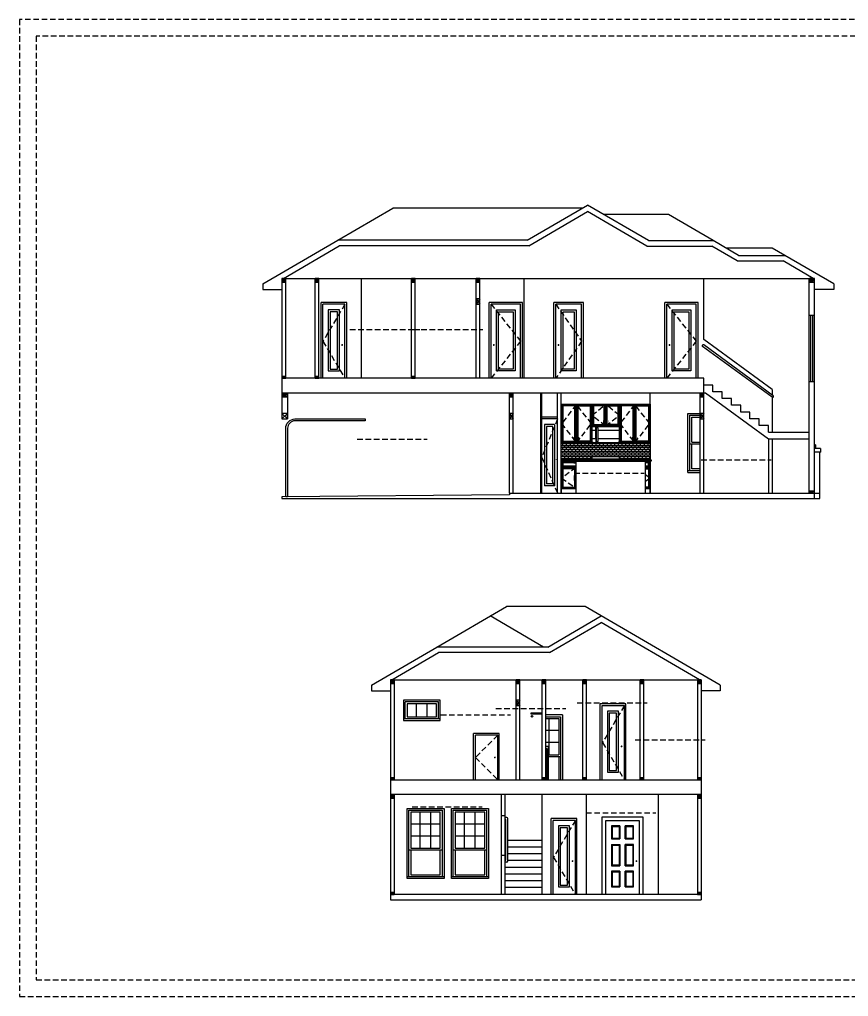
# Model space of a CAD drawing. Header units: inches. Extents: x 1062 to 6528, y -11616 to 5280.
# Drawn here: x 1632 to 2528, y -3168 to -2112 of the extents above; entities that cross this region are included whole.
import ezdxf
from ezdxf.enums import TextEntityAlignment as Align

# ---------------------------------------------------------------- set-up
doc = ezdxf.new("R2010")
doc.units = ezdxf.units.IN
doc.header["$LTSCALE"] = 24
doc.header["$MEASUREMENT"] = 0
doc.header["$PDMODE"] = 35
doc.header["$PDSIZE"] = 5
doc.linetypes.add('HIDDEN', pattern=[0.375, 0.25, -0.125])
doc.linetypes.add('HIDDEN2', pattern=[0.1875, 0.125, -0.0625])
doc.layers.get('Defpoints').update_dxf_attribs({"color": 3, "linetype": 'HIDDEN'})
for name, color, linetype in [('AN', 6, 'CONTINUOUS'), ('ELEV', 2, 'CONTINUOUS'), ('TB', 5, 'CONTINUOUS')]:
    doc.layers.add(name, color=color, linetype=linetype)
doc.layers.get('AN').off()
doc.styles.add('ROMANT', font='times.ttf')

# ---------------------------------------------------------------- blocks, each defined once
blk = doc.blocks.new('TB CAMDEN 11X17')
at = {"layer": 'Defpoints', "color": 5}
blk.add_lwpolyline([(-1632, 0), (0, 0), (0, 1056), (-1632, 1056)], close=True, dxfattribs=at)
at = {"layer": 'Defpoints', "color": 7, "linetype": 'HIDDEN'}
blk.add_lwpolyline([(-1614, 18), (-512, 18), (-512, 1038), (-1614, 1038)], close=True, dxfattribs=at)
at = {"layer": 'TB', "color": 6, "style": 'ROMANT'}
for tag, p in [('S.NAME.1', (-87, 440.4)), ('S.NAME.2', (-69, 440.4)), ('S.NAME.3', (-51, 440.4))]:
    blk.add_attdef(tag, text='', height=12, rotation=90, dxfattribs=at).set_placement(p, align=Align.MIDDLE_CENTER)
for tag, p in [('SCALE', (-72, 113.5)), ('S.NUMBER', (-72, 37.5))]:
    blk.add_attdef(tag, text='', height=8, dxfattribs=at).set_placement(p, align=Align.MIDDLE_CENTER)
blk = doc.blocks.new('*U590')
at = {"layer": 'Defpoints', "color": 7}
blk.add_line((-37.4, 0), (38.1, 0), dxfattribs=at)
blk = doc.blocks.new('SECTION 2')
at = {"layer": 'Defpoints', "color": 9, "linetype": 'HIDDEN2'}
blk.add_point((168, 0), dxfattribs=at)
at = {"layer": 'ELEV'}
for p, q in [((-168, 238), (-168, 6)), ((-168, 238), (168, 238)), ((-164, 238), (-164, 130)), ((-32, 210), (-32, 238)), ((-28, 210), (-28, 238)), ((-4, 130), (-4, 238)), ((0, 130), (0, 238)), ((40, 130), (40, 238)), ((44, 130), (44, 238)), ((102, 130), (102, 238)), ((106, 130), (106, 238)), ((164, 238), (164, 130)), ((168, 238), (168, 6)), ((-28, 210), (-32, 210)), ((-168, 130), (168, 130)), ((168, 114), (-168, 114)), ((-164, 114), (-164, 6)), ((164, 114), (164, 6)), ((168, 6), (-168, 6))]:
    blk.add_line(p, q, dxfattribs=at)
at = {"layer": 'ELEV', "color": 1}
for p, q in [((-168, 238), (-164, 236)), ((-164, 238), (-168, 236)), ((-168, 236), (-164, 234)), ((-164, 236), (-168, 234)), ((-32, 238), (-28, 236)), ((-28, 238), (-32, 236)), ((-32, 236), (-28, 234)), ((-28, 236), (-32, 234)), ((-4, 238), (0, 236)), ((0, 238), (-4, 236)), ((-4, 236), (0, 234)), ((0, 236), (-4, 234)), ((40, 238), (44, 236)), ((44, 238), (40, 236)), ((40, 236), (44, 234)), ((44, 236), (40, 234)), ((102, 238), (106, 236)), ((106, 238), (102, 236)), ((102, 236), (106, 234)), ((106, 236), (102, 234)), ((164, 238), (168, 236)), ((168, 238), (164, 236)), ((164, 236), (168, 234)), ((168, 236), (164, 234)), ((-32, 216), (-28, 210)), ((-28, 216), (-32, 210)), ((-32, 130), (-32, 210)), ((-28, 130), (-28, 210)), ((-168, 132), (-164, 130)), ((-164, 132), (-168, 130)), ((-4, 132), (0, 130)), ((0, 132), (-4, 130)), ((40, 132), (44, 130)), ((44, 132), (40, 130)), ((102, 132), (106, 130)), ((106, 132), (102, 130)), ((164, 132), (168, 130)), ((168, 132), (164, 130)), ((-168, 114), (-164, 112)), ((-164, 114), (-168, 112)), ((-168, 112), (-164, 110)), ((-164, 112), (-168, 110)), ((-48, 90.8), (-48, 114)), ((-44, 90.8), (-44, 114)), ((-4, 6), (-4, 114)), ((44, 6), (44, 114)), ((122, 6), (122, 114)), ((164, 114), (168, 112)), ((168, 114), (164, 112)), ((164, 112), (168, 110)), ((168, 112), (164, 110)), ((-44, 90.8), (-48, 90.8)), ((-44, 48), (-48, 48)), ((-48, 6), (-48, 48)), ((-44, 6), (-44, 48)), ((-168, 8), (-164, 6)), ((-164, 8), (-168, 6)), ((164, 8), (168, 6)), ((168, 8), (164, 6))]:
    blk.add_line(p, q, dxfattribs=at)
at = {"layer": 'ELEV', "color": 4}
for p, q in [((59, 130), (59, 212)), ((86.6, 212), (59, 212)), ((86.6, 130), (86.6, 212)), ((-78, 130), (-78, 180)), ((-50.4, 180), (-78, 180)), ((-50.4, 130), (-50.4, 180)), ((-150, 99), (-110, 99)), ((-150, 25), (-150, 99)), ((-110, 99), (-110, 25)), ((-102, 99), (-62, 99)), ((-102, 25), (-102, 99)), ((-62, 99), (-62, 25)), ((-146, 95), (-146, 56)), ((-114, 95), (-146, 95)), ((-135.7, 56), (-135.7, 95)), ((-124.3, 56), (-124.3, 95)), ((-114, 56), (-114, 95)), ((-98, 95), (-98, 56)), ((-66, 95), (-98, 95)), ((-87.7, 56), (-87.7, 95)), ((-76.3, 56), (-76.3, 95)), ((-66, 56), (-66, 95)), ((6, 6), (6, 88)), ((33.6, 88), (6, 88)), ((33.6, 6), (33.6, 88)), ((61, 90), (105, 90)), ((61, 6), (61, 90)), ((105, 90), (105, 6)), ((-114, 82), (-146, 82)), ((-66, 82), (-98, 82)), ((-114, 69), (-146, 69)), ((-66, 69), (-98, 69)), ((-148, 54), (-112, 54)), ((-146, 56), (-114, 56)), ((-146, 54), (-146, 27)), ((-114, 27), (-114, 54)), ((-100, 54), (-64, 54)), ((-98, 56), (-66, 56)), ((-98, 54), (-98, 27)), ((-66, 27), (-66, 54)), ((-146, 27), (-114, 27)), ((-98, 27), (-66, 27))]:
    blk.add_line(p, q, dxfattribs=at)
at = {"layer": 'ELEV', "color": 6}
for p, q in [((-4, 202), (-16, 202)), ((-16, 202), (-16, 201)), ((-16, 201), (-4, 201)), ((-43, 64.4), (-44, 64.4)), ((-4, 64.4), (-41, 64.4)), ((-43, 57.1), (-44, 57.1)), ((-4, 57.1), (-41, 57.1)), ((-43, 49.8), (-44, 49.8)), ((-4, 49.8), (-41, 49.8)), ((-4, 42.5), (-41, 42.5)), ((-4, 35.2), (-44, 35.2)), ((-4, 27.9), (-44, 27.9)), ((-4, 20.6), (-44, 20.6)), ((-4, 13.3), (-44, 13.3))]:
    blk.add_line(p, q, dxfattribs=at)
at = {"layer": 'ELEV', "color": 5}
for p, q in [((61, 210), (85, 210)), ((61, 130), (61, 210)), ((78.6, 204), (66.6, 204)), ((66.6, 204), (66.6, 138)), ((68.6, 202), (68.6, 140)), ((76.6, 202), (68.6, 202)), ((76.6, 140), (76.6, 202)), ((78.6, 138), (78.6, 204)), ((85, 130), (85, 210)), ((-76, 130), (-76, 178)), ((-52, 178), (-76, 178)), ((-52, 130), (-52, 178)), ((66.6, 138), (78.6, 138)), ((68.6, 140), (76.6, 140)), ((-148, 97), (-112, 97)), ((-148, 25), (-148, 97)), ((-112, 97), (-112, 25)), ((-100, 97), (-64, 97)), ((-100, 25), (-100, 97)), ((-64, 97), (-64, 25)), ((-48, 48), (-48, 90.8)), ((-44, 48), (-44, 90.8)), ((8, 6), (8, 86)), ((32, 86), (8, 86)), ((32, 6), (32, 86)), ((65, 86), (101, 86)), ((65, 6), (65, 86)), ((101, 86), (101, 6)), ((25.6, 80), (13.6, 80)), ((13.6, 80), (13.6, 14)), ((15.6, 78), (15.6, 16)), ((23.6, 78), (15.6, 78)), ((23.6, 16), (23.6, 78)), ((25.6, 14), (25.6, 80)), ((80.2, 80), (71, 80)), ((71, 80), (71, 66)), ((71.7, 79.3), (79.5, 79.3)), ((71.7, 79.3), (71.7, 66.7)), ((79.5, 79.3), (79.5, 66.7)), ((80.2, 80), (80.2, 66)), ((95, 80), (85.7, 80)), ((85.7, 66), (85.7, 80)), ((86.5, 79.3), (94.2, 79.3)), ((86.5, 79.3), (86.5, 66.7)), ((94.2, 79.3), (94.2, 66.7)), ((95, 66), (95, 80)), ((71, 66), (80.2, 66)), ((71.7, 66.7), (79.5, 66.7)), ((85.7, 66), (95, 66)), ((86.5, 66.7), (94.2, 66.7)), ((71, 60), (80.2, 60)), ((71, 60), (71, 37)), ((71.7, 59.2), (79.5, 59.2)), ((71.7, 59.2), (71.7, 37.8)), ((79.5, 59.2), (79.5, 37.8)), ((80.2, 60), (80.2, 37)), ((95, 60), (85.7, 60)), ((85.7, 37), (85.7, 60)), ((86.5, 59.2), (94.2, 59.2)), ((86.5, 59.2), (86.5, 37.8)), ((94.2, 59.2), (94.2, 37.8)), ((95, 37), (95, 60)), ((71, 37), (80.2, 37)), ((71.7, 37.8), (79.5, 37.8)), ((85.7, 37), (95, 37)), ((86.5, 37.8), (94.2, 37.8)), ((-150, 23), (-150, 25)), ((-110, 25), (-150, 25)), ((-110, 23), (-150, 23)), ((-110, 25), (-110, 23)), ((-102, 23), (-102, 25)), ((-62, 25), (-102, 25)), ((-62, 23), (-102, 23)), ((-62, 25), (-62, 23)), ((71, 31), (71, 14)), ((80.2, 31), (71, 31)), ((71.7, 30.3), (79.5, 30.3)), ((71.7, 30.3), (71.7, 14.7)), ((79.5, 30.3), (79.5, 14.7)), ((80.2, 31), (80.2, 14)), ((85.7, 14), (85.7, 31)), ((95, 31), (85.7, 31)), ((86.5, 30.3), (94.2, 30.3)), ((86.5, 30.3), (86.5, 14.7)), ((94.2, 30.3), (94.2, 14.7)), ((95, 14), (95, 31)), ((13.6, 14), (25.6, 14)), ((15.6, 16), (23.6, 16)), ((71, 14), (80.2, 14)), ((71.7, 14.7), (79.5, 14.7)), ((85.7, 14), (95, 14)), ((86.5, 14.7), (94.2, 14.7))]:
    blk.add_line(p, q, dxfattribs=at)
at = {"layer": 'ELEV', "color": 252}
for p, q in [((-42, 89.1), (-44, 89.1)), ((-43.5, 87.1), (-44, 87.1)), ((-43, 43.5), (-43, 86.6)), ((-41, 42), (-41, 88.1)), ((-43.5, 43), (-44, 43)), ((-42, 41), (-44, 41))]:
    blk.add_line(p, q, dxfattribs=at)
at = {"layer": 'ELEV', "color": 6}
for points in [[(-164, 238), (-168, 238), (-168, 236), (-164, 236)], [(-164, 236), (-168, 236), (-168, 234), (-164, 234)], [(-28, 238), (-32, 238), (-32, 236), (-28, 236)], [(-28, 236), (-32, 236), (-32, 234), (-28, 234)], [(0, 238), (-4, 238), (-4, 236), (0, 236)], [(0, 236), (-4, 236), (-4, 234), (0, 234)], [(44, 238), (40, 238), (40, 236), (44, 236)], [(44, 236), (40, 236), (40, 234), (44, 234)], [(106, 238), (102, 238), (102, 236), (106, 236)], [(106, 236), (102, 236), (102, 234), (106, 234)], [(168, 238), (164, 238), (164, 236), (168, 236)], [(168, 236), (164, 236), (164, 234), (168, 234)], [(-28, 216), (-32, 216), (-32, 210), (-28, 210)], [(-164, 132), (-168, 132), (-168, 130), (-164, 130)], [(0, 132), (-4, 132), (-4, 130), (0, 130)], [(44, 132), (40, 132), (40, 130), (44, 130)], [(106, 132), (102, 132), (102, 130), (106, 130)], [(168, 132), (164, 132), (164, 130), (168, 130)], [(-164, 114), (-168, 114), (-168, 112), (-164, 112)], [(-164, 112), (-168, 112), (-168, 110), (-164, 110)], [(168, 114), (164, 114), (164, 112), (168, 112)], [(168, 112), (164, 112), (164, 110), (168, 110)], [(-164, 8), (-168, 8), (-168, 6), (-164, 6)], [(168, 8), (164, 8), (164, 6), (168, 6)]]:
    blk.add_lwpolyline(points, close=True, dxfattribs=at)
at = {"layer": 'ELEV', "color": 252, "linetype": 'HIDDEN'}
for points in [[(85, 210), (61.4, 170), (85, 130)], [(-52, 178), (-76, 154), (-52, 130)], [(32, 86), (8.4, 46), (32, 6)]]:
    blk.add_lwpolyline(points, dxfattribs=at)
at = {"layer": 'ELEV', "color": 9}
for points in [[(3, 130), (3, 165, 0.414214), (2, 166), (0, 166)], [(0, 164), (0.5, 164, -0.414214), (1, 163.5), (1, 130)]]:
    blk.add_lwpolyline(points, format="xyb", dxfattribs=at)
at = {"layer": 'ELEV', "color": 4, "const_width": 1}
for points in [[(81.5, 166, -1), (82.5, 166, -1)], [(-55.5, 154, -1), (-54.5, 154, -1)], [(28.5, 42, -1), (29.5, 42, -1)], [(98.5, 42, 1), (97.5, 42, 1)]]:
    blk.add_lwpolyline(points, format="xyb", close=True, dxfattribs=at)
at = {"layer": 'ELEV', "color": 4}
blk.add_circle((-14.8, 198.5, -46.4), 0.817, dxfattribs=at)
at = {"layer": 'ELEV', "color": 252}
for centre, radius, start, end in [((-43.5, 86.6), 0.5, 0, 90), ((-42, 88.1), 1, 0, 90), ((-43.5, 43.5), 0.5, 270, 0), ((-42, 42), 1, 270, 0)]:
    blk.add_arc(centre, radius, start, end, dxfattribs=at)
at = {"layer": 'AN'}
for p in [(71.4, 213), (-16.5, 207.1), (-76.1, 200.1), (134.2, 173.1), (-107, 100.5), (81, 94.3)]:
    blk.add_blockref('*U590', p, dxfattribs=at)
blk = doc.blocks.new('SECTION 1')
at = {"layer": 'ELEV'}
h = blk.add_hatch(dxfattribs=at)
h.set_pattern_fill('AR-B816', color=9, scale=0.25)
h.set_pattern_definition([(0, (-63512.3974, -28732.3981), (0, 2), []), (90, (-63512.3974, -28732.3981), (-2, 2), [2, -2])])
h.paths.add_polyline_path([(17, 60), (59, 60), (112.8, 60), (112.8, 42), (79.8, 42), (79.8, 45), (49.8, 45), (49.8, 42), (17, 42)])
for p, q in [((-285.3, 238), (-285.3, 86)), ((-285.3, 238), (290.7, 238)), ((-281.2, 130), (-281.2, 238)), ((-249.2, 130), (-249.2, 238)), ((-245.2, 130), (-245.2, 238)), ((-145.2, 130), (-145.2, 238)), ((-141.2, 130), (-141.2, 238)), ((-75.2, 210), (-75.2, 238)), ((-71.2, 210), (-71.2, 238)), ((284.7, 198), (284.7, 238)), ((290.7, 198), (290.7, 238)), ((170.8, 130), (-285.3, 130)), ((170.8, 122.7), (170.8, 130)), ((170.8, 114), (170.8, 122.7)), ((284.7, 6), (284.7, 126)), ((290.7, 6), (290.7, 126)), ((170.8, 114), (-285.3, 114)), ((-279.2, 114), (-279.2, 86)), ((-39.2, 86), (-39.2, 114)), ((-35.2, 86), (-35.2, 114)), ((166.8, 86), (166.8, 114)), ((170.8, 86), (170.8, 114)), ((-285.3, 86), (-279.2, 86)), ((-39.2, 4), (-285.3, 2)), ((-39.2, 6), (-39.2, 4)), ((-39.2, 6), (290.7, 6))]:
    blk.add_line(p, q, dxfattribs=at)
at = {"layer": 'ELEV', "color": 1}
for p, q in [((-285.3, 238), (-281.2, 236)), ((-281.2, 238), (-285.3, 236)), ((-285.3, 236), (-281.2, 234)), ((-281.2, 236), (-285.3, 234)), ((-249.2, 238), (-245.2, 236)), ((-245.2, 238), (-249.2, 236)), ((-249.2, 236), (-245.2, 234)), ((-245.2, 236), (-249.2, 234)), ((-199.2, 130), (-199.2, 238)), ((-145.2, 238), (-141.2, 236)), ((-141.2, 238), (-145.2, 236)), ((-145.2, 236), (-141.2, 234)), ((-141.2, 236), (-145.2, 234)), ((-75.2, 238), (-71.2, 236)), ((-71.2, 238), (-75.2, 236)), ((-75.2, 236), (-71.2, 234)), ((-71.2, 236), (-75.2, 234)), ((-23.2, 130), (-23.2, 238)), ((170.8, 172), (170.8, 238)), ((284.7, 238), (290.7, 236)), ((290.7, 238), (284.7, 236)), ((284.7, 236), (290.7, 234)), ((290.7, 236), (284.7, 234)), ((-75.2, 216), (-71.2, 210)), ((-71.2, 216), (-75.2, 210)), ((290.7, 198), (284.7, 198)), ((284.7, 126), (284.7, 198)), ((290.7, 126), (290.7, 198)), ((244.8, 118), (170.8, 172)), ((-285.3, 132), (-281.2, 130)), ((-281.2, 132), (-285.3, 130)), ((-249.2, 132), (-245.2, 130)), ((-245.2, 132), (-249.2, 130)), ((-145.2, 132), (-141.2, 130)), ((-141.2, 132), (-145.2, 130)), ((244.8, 118), (244.8, 112)), ((290.7, 126), (284.7, 126)), ((-285.3, 114), (-279.2, 112)), ((-279.2, 114), (-285.3, 112)), ((-285.3, 112), (-279.2, 110)), ((-279.2, 112), (-285.3, 110)), ((-39.2, 114), (-35.2, 112)), ((-35.2, 114), (-39.2, 112)), ((-39.2, 112), (-35.2, 110)), ((-35.2, 112), (-39.2, 110)), ((-5.2, 6), (-5.2, 114)), ((-4.2, 86), (-4.2, 114)), ((12.7, 86), (12.7, 114)), ((16.8, 6), (16.8, 114)), ((166.8, 114), (170.8, 112)), ((170.8, 114), (166.8, 112)), ((166.8, 112), (170.8, 110)), ((170.8, 112), (166.8, 110)), ((244.8, 109.5), (244.8, 71.6)), ((-285.3, 92), (-279.2, 86)), ((-279.2, 92), (-285.3, 86)), ((-39.2, 92), (-35.2, 86)), ((-35.2, 92), (-39.2, 86)), ((166.8, 92), (170.8, 86)), ((170.8, 92), (166.8, 86)), ((240.8, 64.3), (240.8, 6)), ((244.8, 64.3), (244.8, 6)), ((284.7, 8), (290.7, 6)), ((290.7, 8), (284.7, 6))]:
    blk.add_line(p, q, dxfattribs=at)
at = {"layer": 'ELEV', "color": 4}
for p, q in [((-242.9, 130), (-242.9, 212)), ((-215.2, 212), (-242.9, 212)), ((-215.2, 130), (-215.2, 212)), ((-25.2, 212), (-61.2, 212)), ((-61.2, 130), (-61.2, 212)), ((-25.2, 130), (-25.2, 212)), ((8.8, 130), (8.8, 212)), ((40.8, 212), (8.8, 212)), ((40.8, 130), (40.8, 212)), ((164.8, 212), (128.8, 212)), ((128.8, 130), (128.8, 212)), ((164.8, 130), (164.8, 212)), ((-75.2, 210), (-71.2, 210)), ((-75.2, 130), (-75.2, 210)), ((-71.2, 130), (-71.2, 210)), ((286.7, 126), (286.7, 198)), ((288.7, 126), (288.7, 198)), ((244.8, 109.5), (169.6, 164.4)), ((245.9, 111.2), (170.8, 166)), ((16.8, 60), (16.8, 102)), ((16.8, 102), (49.8, 102)), ((33.3, 102), (33.3, 60)), ((49.8, 102), (49.8, 60)), ((64.8, 102), (64.8, 78)), ((79.8, 60), (79.8, 102)), ((79.8, 102), (112.8, 102)), ((96.3, 102), (96.3, 60)), ((112.8, 102), (112.8, 60)), ((-39.2, 86), (-35.2, 86)), ((-39.2, 6), (-39.2, 86)), ((-35.2, 6), (-35.2, 86)), ((12.7, 88), (-4.2, 88)), ((153.8, 92), (166.8, 92)), ((153.8, 30), (153.8, 92)), ((157.8, 61), (157.8, 88)), ((157.8, 88), (166.8, 88)), ((166.8, 86), (170.8, 86)), ((166.8, 6), (166.8, 86)), ((170.8, 6), (170.8, 86)), ((54.3, 77.6), (49.9, 77.6)), ((54.3, 77.6), (54.3, 77.6)), ((79.6, 77.6), (54.3, 77.6)), ((54.3, 73.9), (54.3, 77.5)), ((54.3, 77.5), (54.3, 73.9)), ((54.3, 73.9), (54.3, 64.4)), ((54.3, 64.4), (54.3, 73.9)), ((54.3, 64.4), (54.3, 60.6)), ((16.8, 60), (112.8, 60)), ((49.8, 60), (16.8, 60)), ((49.9, 60.5), (54.3, 60.5)), ((51.1, 60.4), (51.4, 60)), ((51.7, 60), (77.8, 60)), ((54.3, 60.5), (54.3, 60.5)), ((54.3, 60.5), (79.6, 60.5)), ((78.1, 60), (78.4, 60.4)), ((112.8, 60), (79.8, 60)), ((112.8, 60), (112.8, 42)), ((155.8, 59), (166.8, 59)), ((157.8, 61), (166.8, 61)), ((157.8, 32), (157.8, 59)), ((79.8, 45), (49.8, 45)), ((49.8, 45), (49.8, 42)), ((79.8, 42), (79.8, 45)), ((31.8, 42), (16.8, 42)), ((16.8, 10.5), (16.8, 40.5)), ((31.8, 40.5), (16.8, 40.5)), ((112.8, 40.5), (112.8, 10.5)), ((112.8, 6), (112.8, 40)), ((166.8, 32), (157.8, 32)), ((32.8, 10.5), (16.8, 10.5)), ((16.8, 10.5), (16.8, 6)), ((112.8, 10.5), (107.8, 10.5)), ((112.8, 10.5), (112.8, 6))]:
    blk.add_line(p, q, dxfattribs=at)
at = {"layer": 'ELEV', "color": 5}
for p, q in [((-240.9, 130), (-240.9, 210)), ((-217.2, 210), (-240.9, 210)), ((-223.2, 204), (-235.2, 204)), ((-235.2, 204), (-235.2, 138)), ((-233.2, 202), (-233.2, 140)), ((-225.2, 202), (-233.2, 202)), ((-225.2, 140), (-225.2, 202)), ((-223.2, 138), (-223.2, 204)), ((-217.2, 130), (-217.2, 210)), ((-59.2, 130), (-59.2, 210)), ((-27.2, 210), (-59.2, 210)), ((-53.2, 138), (-53.2, 204)), ((-53.2, 204), (-33.2, 204)), ((-51.2, 202), (-35.2, 202)), ((-51.2, 140), (-51.2, 202)), ((-35.2, 202), (-35.2, 140)), ((-33.2, 204), (-33.2, 138)), ((-27.2, 130), (-27.2, 210)), ((10.8, 130), (10.8, 210)), ((38.8, 210), (10.8, 210)), ((16.8, 138), (16.8, 204)), ((16.8, 204), (32.8, 204)), ((18.8, 202), (30.8, 202)), ((18.8, 140), (18.8, 202)), ((30.8, 202), (30.8, 140)), ((32.8, 204), (32.8, 138)), ((38.8, 130), (38.8, 210)), ((162.8, 210), (130.8, 210)), ((130.8, 130), (130.8, 210)), ((136.8, 138), (136.8, 204)), ((136.8, 204), (156.8, 204)), ((138.8, 202), (154.8, 202)), ((138.8, 140), (138.8, 202)), ((154.8, 202), (154.8, 140)), ((156.8, 204), (156.8, 138)), ((162.8, 130), (162.8, 210)), ((-235.2, 138), (-223.2, 138)), ((-233.2, 140), (-225.2, 140)), ((-33.2, 138), (-53.2, 138)), ((-35.2, 140), (-51.2, 140)), ((32.8, 138), (16.8, 138)), ((30.8, 140), (18.8, 140)), ((156.8, 138), (136.8, 138)), ((154.8, 140), (138.8, 140)), ((17, 101.6), (17, 60.4)), ((33.1, 101.6), (17, 101.6)), ((18, 100.6), (18, 61.4)), ((32.1, 100.6), (18, 100.6)), ((18.5, 100.1), (18, 100.6)), ((18.5, 100.1), (18.5, 61.9)), ((31.6, 100.1), (18.5, 100.1)), ((31.6, 100.1), (32.1, 100.6)), ((31.6, 61.9), (31.6, 100.1)), ((32.1, 61.4), (32.1, 100.6)), ((33.1, 60.4), (33.1, 101.6)), ((33.4, 60.4), (33.4, 101.6)), ((33.4, 101.6), (49.5, 101.6)), ((34.4, 61.4), (34.4, 100.6)), ((34.4, 100.6), (48.5, 100.6)), ((34.9, 100.1), (34.4, 100.6)), ((34.9, 61.9), (34.9, 100.1)), ((34.9, 100.1), (48, 100.1)), ((48, 100.1), (48.5, 100.6)), ((48, 100.1), (48, 61.9)), ((48.5, 100.6), (48.5, 61.4)), ((49.5, 101.6), (49.5, 60.4)), ((51.5, 100.1), (51, 100.6)), ((63.1, 100.1), (63.6, 100.6)), ((66.4, 100.1), (65.9, 100.6)), ((78, 100.1), (78.5, 100.6)), ((80, 101.6), (80, 60.4)), ((96.1, 101.6), (80, 101.6)), ((81, 100.6), (81, 61.4)), ((95.1, 100.6), (81, 100.6)), ((81.5, 100.1), (81, 100.6)), ((81.5, 100.1), (81.5, 61.9)), ((94.6, 100.1), (81.5, 100.1)), ((94.6, 100.1), (95.1, 100.6)), ((94.6, 61.9), (94.6, 100.1)), ((95.1, 61.4), (95.1, 100.6)), ((96.1, 60.4), (96.1, 101.6)), ((96.4, 60.4), (96.4, 101.6)), ((96.4, 101.6), (112.5, 101.6)), ((97.4, 61.4), (97.4, 100.6)), ((97.4, 100.6), (111.5, 100.6)), ((97.9, 100.1), (97.4, 100.6)), ((97.9, 61.9), (97.9, 100.1)), ((97.9, 100.1), (111, 100.1)), ((111, 100.1), (111.5, 100.6)), ((111, 100.1), (111, 61.9)), ((111.5, 100.6), (111.5, 61.4)), ((112.5, 101.6), (112.5, 60.4)), ((-4.2, 6), (-4.2, 86)), ((12.7, 86), (-4.2, 86)), ((12.7, 6), (12.7, 86)), ((155.8, 90), (166.8, 90)), ((155.8, 30), (155.8, 90)), ((-1.3, 79.9), (-1.3, 13.9)), ((9.5, 79.9), (-1.3, 79.9)), ((0.7, 78), (0.7, 16)), ((7.7, 78), (0.7, 78)), ((7.7, 16), (7.7, 78)), ((9.7, 13.9), (9.7, 80)), ((49.8, 77.4), (49.8, 73.9)), ((49.8, 73.9), (54.3, 73.9)), ((49.8, 64.4), (49.8, 73.9)), ((51.5, 79.9), (51, 79.4)), ((54.3, 73.9), (54.6, 73.9)), ((56.5, 76.5), (54.6, 76.5)), ((54.6, 76.5), (54.6, 61.8)), ((56.5, 61.8), (56.5, 76.5)), ((56.5, 73.9), (79.8, 73.9)), ((63.1, 79.9), (63.6, 79.4)), ((66.4, 79.9), (65.9, 79.4)), ((78, 79.9), (78.5, 79.4)), ((79.8, 73.9), (79.8, 77.4)), ((79.8, 73.9), (79.8, 64.4)), ((54.3, 64.4), (49.8, 64.4)), ((49.8, 64.4), (49.8, 60.7)), ((54.6, 64.4), (54.3, 64.4)), ((79.8, 64.4), (56.5, 64.4)), ((79.8, 60.7), (79.8, 64.4)), ((17, 60.4), (33.1, 60.4)), ((18.5, 61.9), (18, 61.4)), ((18, 61.4), (32.1, 61.4)), ((18.5, 61.9), (31.6, 61.9)), ((31.6, 61.9), (32.1, 61.4)), ((49.5, 60.4), (33.4, 60.4)), ((34.9, 61.9), (34.4, 61.4)), ((48.5, 61.4), (34.4, 61.4)), ((48, 61.9), (34.9, 61.9)), ((48, 61.9), (48.5, 61.4)), ((54.6, 61.8), (56.5, 61.8)), ((80, 60.4), (96.1, 60.4)), ((81.5, 61.9), (81, 61.4)), ((81, 61.4), (95.1, 61.4)), ((81.5, 61.9), (94.6, 61.9)), ((94.6, 61.9), (95.1, 61.4)), ((112.5, 60.4), (96.4, 60.4)), ((97.9, 61.9), (97.4, 61.4)), ((111.5, 61.4), (97.4, 61.4)), ((111, 61.9), (97.9, 61.9)), ((111, 61.9), (111.5, 61.4)), ((50.7, 42), (50.7, 43.1)), ((50.7, 43.1), (64.7, 43.1)), ((51.2, 42.6), (51.2, 42)), ((64.2, 42.6), (51.2, 42.6)), ((56.2, 42), (56.2, 42.6)), ((59.2, 42.6), (59.2, 42)), ((64.2, 42), (64.2, 42.6)), ((64.7, 43.1), (64.7, 42)), ((64.8, 42), (64.8, 43.1)), ((64.8, 43.1), (78.8, 43.1)), ((65.3, 42.6), (65.3, 42)), ((78.3, 42.6), (65.3, 42.6)), ((70.3, 42.6), (70.3, 42)), ((73.3, 42), (73.3, 42.6)), ((78.3, 42), (78.3, 42.6)), ((78.8, 43.1), (78.8, 42)), ((18.5, 38.6), (18, 39.1)), ((18.5, 35.5), (18, 35)), ((18.5, 32.1), (18, 32.6)), ((31.6, 32.1), (32.1, 32.6)), ((111, 38.6), (111.5, 39.1)), ((111, 35.5), (111.5, 35)), ((111, 32.1), (111.5, 32.6)), ((166.8, 30), (153.8, 30)), ((153.8, 28), (153.8, 30)), ((153.8, 28), (166.8, 28)), ((155.8, 30), (155.8, 30)), ((9.7, 13.9), (-1.3, 13.9)), ((7.7, 16), (0.7, 16)), ((18.5, 12.4), (18, 11.9)), ((31.6, 12.4), (32.1, 11.9)), ((111, 12.4), (111.5, 11.9))]:
    blk.add_line(p, q, dxfattribs=at)
at = {"layer": 'ELEV', "color": 6}
for p, q in [((180.8, 122.7), (170.8, 122.7)), ((180.8, 115.4), (180.8, 122.7)), ((112.8, 60), (112.8, 114)), ((172.6, 114), (170.8, 114)), ((240.8, 64.3), (172.6, 114)), ((190.8, 115.4), (180.8, 115.4)), ((190.8, 108.1), (190.8, 115.4)), ((200.8, 108.1), (190.8, 108.1)), ((200.8, 100.8), (200.8, 108.1)), ((210.8, 100.8), (200.8, 100.8)), ((210.8, 93.5), (210.8, 100.8)), ((220.8, 93.5), (210.8, 93.5)), ((220.8, 86.2), (220.8, 93.5)), ((230.8, 86.2), (220.8, 86.2)), ((230.8, 78.9), (230.8, 86.2)), ((240.8, 78.9), (230.8, 78.9)), ((240.8, 71.6), (240.8, 78.9)), ((240.8, 71.6), (284.7, 71.6)), ((240.8, 64.4), (284.7, 64.4)), ((240.8, 64.3), (240.8, 64.4)), ((31.8, 42), (108.8, 42)), ((31.8, 40.5), (31.8, 42)), ((31.8, 40.5), (108.8, 40.5)), ((32.8, 6), (32.8, 40.5)), ((107.8, 6), (107.8, 40.5)), ((108.8, 40.5), (108.8, 42))]:
    blk.add_line(p, q, dxfattribs=at)
at = {"layer": 'ELEV', "color": 8, "linetype": 'HIDDEN'}
for p, q in [((33.1, 101.6), (17, 81)), ((49.5, 81), (33.4, 101.6)), ((96.1, 101.6), (80, 81)), ((112.5, 81), (96.4, 101.6)), ((17, 81), (33.1, 60.4)), ((33.4, 60.4), (49.5, 81)), ((80, 81), (96.1, 60.4)), ((96.4, 60.4), (112.5, 81))]:
    blk.add_line(p, q, dxfattribs=at)
at = {"layer": 'ELEV', "color": 6}
for points in [[(-281.2, 238), (-285.3, 238), (-285.3, 236), (-281.2, 236)], [(-281.2, 236), (-285.3, 236), (-285.3, 234), (-281.2, 234)], [(-245.2, 238), (-249.2, 238), (-249.2, 236), (-245.2, 236)], [(-245.2, 236), (-249.2, 236), (-249.2, 234), (-245.2, 234)], [(-141.2, 238), (-145.2, 238), (-145.2, 236), (-141.2, 236)], [(-141.2, 236), (-145.2, 236), (-145.2, 234), (-141.2, 234)], [(-71.2, 238), (-75.2, 238), (-75.2, 236), (-71.2, 236)], [(-71.2, 236), (-75.2, 236), (-75.2, 234), (-71.2, 234)], [(290.7, 238), (284.7, 238), (284.7, 236), (290.7, 236)], [(290.7, 236), (284.7, 236), (284.7, 234), (290.7, 234)], [(-71.2, 216), (-75.2, 216), (-75.2, 210), (-71.2, 210)], [(-281.2, 132), (-285.3, 132), (-285.3, 130), (-281.2, 130)], [(-245.2, 132), (-249.2, 132), (-249.2, 130), (-245.2, 130)], [(-141.2, 132), (-145.2, 132), (-145.2, 130), (-141.2, 130)], [(-279.2, 114), (-285.3, 114), (-285.3, 112), (-279.2, 112)], [(-279.2, 112), (-285.3, 112), (-285.3, 110), (-279.2, 110)], [(-35.2, 114), (-39.2, 114), (-39.2, 112), (-35.2, 112)], [(-35.2, 112), (-39.2, 112), (-39.2, 110), (-35.2, 110)], [(170.8, 114), (166.8, 114), (166.8, 112), (170.8, 112)], [(170.8, 112), (166.8, 112), (166.8, 110), (170.8, 110)], [(-279.2, 92), (-285.3, 92), (-285.3, 86), (-279.2, 86)], [(-35.2, 92), (-39.2, 92), (-39.2, 86), (-35.2, 86)], [(170.8, 92), (166.8, 92), (166.8, 86), (170.8, 86)], [(290.7, 8), (284.7, 8), (284.7, 6), (290.7, 6)]]:
    blk.add_lwpolyline(points, close=True, dxfattribs=at)
at = {"layer": 'ELEV', "color": 252, "linetype": 'HIDDEN'}
for points in [[(-217.2, 210), (-240.9, 170), (-217.2, 130)], [(-59.2, 210), (-27.2, 170), (-59.2, 130)], [(10.8, 210), (38.8, 170), (10.8, 130)], [(130.8, 210), (162.8, 170), (130.8, 130)], [(12.7, 86), (-4.2, 44.5), (12.7, 6)]]:
    blk.add_lwpolyline(points, dxfattribs=at)
at = {"layer": 'ELEV', "color": 4}
for points, const_width in [([(-220.7, 166, -1), (-219.7, 166, -1)], 1), ([(-55.7, 166, 1), (-56.7, 166, 1)], 1), ([(14.3, 166, 1), (13.3, 166, 1)], 1), ([(134.3, 166, 1), (133.3, 166, 1)], 1), ([(11, 42, -1), (11.5, 42, -1)], 0.5)]:
    blk.add_lwpolyline(points, format="xyb", close=True, dxfattribs=dict(at, const_width=const_width))
blk.add_lwpolyline([(79.8, 78), (49.8, 78), (49.8, 102), (79.8, 102)], close=True, dxfattribs=at)
at = {"layer": 'ELEV', "color": 5}
for points in [[(50, 101.6), (50, 78.4), (64.6, 78.4), (64.6, 101.6)], [(51, 100.6), (51, 79.4), (63.6, 79.4), (63.6, 100.6)], [(51.5, 100.1), (51.5, 79.9), (63.1, 79.9), (63.1, 100.1)], [(79.5, 101.6), (79.5, 78.4), (64.9, 78.4), (64.9, 101.6)], [(78.5, 100.6), (78.5, 79.4), (65.9, 79.4), (65.9, 100.6)], [(78, 100.1), (78, 79.9), (66.4, 79.9), (66.4, 100.1)], [(18, 32.6), (18, 11.9), (32.1, 11.9), (32.1, 32.6)], [(18.5, 32.1), (18.5, 12.4), (31.6, 12.4), (31.6, 32.1)]]:
    blk.add_lwpolyline(points, close=True, dxfattribs=at)
at = {"layer": 'ELEV', "color": 8, "linetype": 'HIDDEN'}
for points in [[(64.6, 78.4), (50, 90), (64.6, 101.6)], [(64.9, 78.4), (79.5, 90), (64.9, 101.6)], [(32.8, 33.4), (17, 22.2), (32.8, 11.1)], [(107.8, 18.9), (112.5, 22.2), (107.8, 25.6)]]:
    blk.add_lwpolyline(points, dxfattribs=at)
at = {"layer": 'ELEV', "color": 4}
blk.add_lwpolyline([(-281.2, 2), (-281.2, 76, -0.414214), (-271.2, 86), (-195.2, 86), (-195.2, 84), (-271.2, 84, 0.414214), (-279.2, 76), (-279.2, 2)], format="xyb", close=True, dxfattribs=at)
at = {"layer": 'ELEV', "color": 5, "const_width": 0.5}
for points in [[(62.1, 84.4), (62.1, 80.4)], [(67.4, 84.4), (67.4, 80.4)], [(30.6, 66.4), (30.6, 62.4)], [(35.9, 66.4), (35.9, 62.4)], [(93.6, 66.4), (93.6, 62.4)], [(98.9, 66.4), (98.9, 62.4)], [(32.8, 37.6), (30.3, 37.6)], [(30.6, 25.2), (30.6, 19.2)]]:
    blk.add_lwpolyline(points, dxfattribs=at)
at = {"layer": 'ELEV', "color": 4}
for points in [[(51.1, 60.4), (51.1, 60.5), (51.1, 60.5), (51.1, 60.5), (51.1, 60.5), (51.1, 60.5), (51.1, 60.5), (51.1, 60.5), (51.1, 60.5), (51.1, 60.5), (51.1, 60.5), (51.1, 60.5), (51.1, 60.5), (51.1, 60.5), (51.1, 60.5), (51.1, 60.5), (51, 60.5), (51, 60.5), (51, 60.5), (51, 60.5), (51, 60.5), (51, 60.5), (51, 60.5), (51, 60.5), (51, 60.5), (51, 60.5)], [(51.5, 60), (51.5, 60), (51.5, 60), (51.5, 60), (51.5, 60), (51.5, 60), (51.4, 60), (51.4, 60), (51.4, 60), (51.4, 60), (51.4, 60), (51.4, 60)], [(51.7, 60), (51.7, 60), (51.7, 60), (51.7, 60), (51.7, 60), (51.7, 60), (51.7, 60), (51.7, 60), (51.7, 60), (51.7, 60), (51.6, 60), (51.6, 60), (51.6, 60), (51.6, 60), (51.6, 60), (51.6, 60), (51.6, 60), (51.6, 60), (51.6, 60), (51.6, 60), (51.6, 60), (51.6, 60), (51.5, 60), (51.5, 60), (51.5, 60), (51.5, 60), (51.5, 60), (51.5, 60), (51.5, 60), (51.5, 60), (51.5, 60), (51.5, 60), (51.5, 60), (51.5, 60), (51.5, 60), (51.5, 60), (51.5, 60), (51.5, 60), (51.5, 60), (51.5, 60)], [(51.5, 60), (51.5, 60), (51.5, 60), (51.5, 60), (51.5, 60), (51.5, 60), (51.5, 60), (51.5, 60), (51.5, 60), (51.5, 60), (51.5, 60), (51.5, 60), (51.5, 60), (51.5, 60), (51.5, 60), (51.5, 60), (51.5, 60), (51.5, 60), (51.6, 60), (51.6, 60), (51.6, 60), (51.6, 60), (51.6, 60), (51.6, 60), (51.6, 60), (51.6, 60), (51.6, 60), (51.6, 60), (51.6, 60), (51.6, 60), (51.7, 60), (51.7, 60), (51.7, 60), (51.7, 60), (51.7, 60), (51.7, 60), (51.7, 60), (51.7, 60), (51.7, 60), (51.7, 60), (51.7, 60)], [(78, 60), (78, 60), (78, 60), (78, 60), (78, 60), (78, 60), (78, 60), (78, 60), (78, 60), (78, 60), (78, 60), (78, 60), (78, 60), (78, 60), (78, 60), (78, 60), (78, 60), (78, 60), (77.9, 60), (77.9, 60), (77.9, 60), (77.9, 60), (77.9, 60), (77.9, 60), (77.9, 60), (77.9, 60), (77.9, 60), (77.9, 60), (77.9, 60), (77.9, 60), (77.8, 60), (77.8, 60), (77.8, 60), (77.8, 60), (77.8, 60), (77.8, 60), (77.8, 60), (77.8, 60), (77.8, 60), (77.8, 60)], [(77.8, 60), (77.8, 60), (77.8, 60), (77.8, 60), (77.8, 60), (77.8, 60), (77.8, 60), (77.8, 60), (77.8, 60), (77.8, 60), (77.9, 60), (77.9, 60), (77.9, 60), (77.9, 60), (77.9, 60), (77.9, 60), (77.9, 60), (77.9, 60), (77.9, 60), (77.9, 60), (77.9, 60), (77.9, 60), (78, 60), (78, 60), (78, 60), (78, 60), (78, 60), (78, 60), (78, 60), (78, 60), (78, 60), (78, 60), (78, 60), (78, 60), (78, 60), (78, 60), (78, 60), (78, 60), (78, 60), (78, 60)], [(78.1, 60), (78.1, 60), (78.1, 60), (78.1, 60), (78.1, 60), (78.1, 60), (78, 60), (78, 60), (78, 60), (78, 60), (78, 60), (78, 60)], [(78.5, 60.5), (78.5, 60.5), (78.5, 60.5), (78.5, 60.5), (78.5, 60.5), (78.5, 60.5), (78.5, 60.5), (78.5, 60.5), (78.5, 60.5), (78.5, 60.5), (78.5, 60.5), (78.4, 60.5), (78.4, 60.5), (78.4, 60.5), (78.4, 60.5), (78.4, 60.5), (78.4, 60.5), (78.4, 60.5), (78.4, 60.5), (78.4, 60.5), (78.4, 60.5), (78.4, 60.5), (78.4, 60.5), (78.4, 60.5), (78.4, 60.5), (78.4, 60.5), (78.4, 60.4)], [(108.8, 42), (112.8, 42), (113.8, 42), (113.8, 40.5), (112.8, 40.5), (108.8, 40.5)]]:
    blk.add_lwpolyline(points, dxfattribs=at)
at = {"layer": 'ELEV', "color": 5}
for points in [[(32.8, 40.1), (17, 40.1), (17, 34), (32.8, 34)], [(32.8, 33.6), (17, 33.6), (17, 10.9), (32.8, 10.9)], [(32.8, 39.1), (18, 39.1), (18, 35), (32.8, 35)], [(32.8, 38.6), (18.5, 38.6), (18.5, 35.5), (32.8, 35.5)], [(107.8, 34), (112.5, 34), (112.5, 40.1), (107.8, 40.1)], [(107.8, 35), (111.5, 35), (111.5, 39.1), (107.8, 39.1)], [(107.8, 35.5), (111, 35.5), (111, 38.6), (107.8, 38.6)], [(107.8, 33.6), (112.5, 33.6), (112.5, 10.9), (107.8, 10.9)], [(107.8, 32.6), (111.5, 32.6), (111.5, 11.9), (107.8, 11.9)], [(107.8, 32.1), (111, 32.1), (111, 12.4), (107.8, 12.4)]]:
    blk.add_lwpolyline(points, dxfattribs=at)
at = {"layer": 'ELEV', "color": 4}
for centre, radius, start, end in [((170.2, 165.2), 1, 53.8925, 233.8925), ((245.3, 110.4), 1, 233.8925, 53.8925), ((49.9, 77.4), 0.156, 90, 180), ((54.3, 77.5), 0.0312, 0, 90), ((54.3, 77.5), 0.0313, 90, 180), ((79.6, 77.4), 0.156, 0, 90), ((79.6, 77.4), 0.156, 0, 90), ((49.9, 60.7), 0.156, 180, 270), ((49.9, 60.7), 0.156, 180, 270), ((54.3, 60.6), 0.0312, 270, 0), ((54.3, 60.6), 0.0312, 180, 270), ((79.6, 60.7), 0.156, 270, 0), ((79.6, 60.7), 0.156, 270, 0)]:
    blk.add_arc(centre, radius, start, end, dxfattribs=at)
at = {"layer": 'AN'}
for p in [(-174.3, 182.6), (-106.3, 182.7), (-166.4, 64.1), (205.5, 41.8), (68.2, 27.4)]:
    blk.add_blockref('*U590', p, dxfattribs=at)

msp = doc.modelspace()

# ---------------------------------------------------------------- linework, layer by layer
at = {"layer": 'ELEV'}
for p, q in [((2180.93366, -2350.61411), (2246.19196, -2312.54676)), ((2312.04973, -2350.96379), (2246.19196, -2312.54676)), ((2182.55575, -2356.61411), (2246.19196, -2319.49299)), ((2310.42764, -2356.96379), (2246.19196, -2319.49299)), ((1895.17857, -2397.78895), (1976.04973, -2350.61411)), ((2180.93366, -2350.61411), (1976.04973, -2350.61411)), ((2312.04973, -2350.96379), (2382.04973, -2350.96379)), ((2409.44134, -2366.94223), (2382.04973, -2350.96379)), ((1917.37209, -2391.78895), (1977.67183, -2356.61411)), ((2182.55575, -2356.61411), (1977.67183, -2356.61411)), ((2310.42764, -2356.96379), (2380.42764, -2356.96379)), ((2407.81925, -2372.94223), (2380.42764, -2356.96379)), ((2407.81925, -2372.94223), (2457.81925, -2372.94223)), ((2409.44134, -2366.94223), (2459.44134, -2366.94223)), ((2490.12791, -2391.78895), (2457.81925, -2372.94223)), ((2512.32143, -2397.78895), (2459.44134, -2366.94223)), ((1895.17857, -2397.78895), (1895.17857, -2403.78895)), ((1895.17857, -2403.78895), (1915.75, -2403.78895)), ((2512.32143, -2403.78895), (2491.75, -2403.78895)), ((2512.32143, -2397.78895), (2512.32143, -2403.78895)), ((2492.75, -2571.78895), (2491.75, -2571.78895)), ((2492.75, -2571.78895), (2492.75, -2575.78895)), ((2498.25, -2575.78895), (2492.75, -2575.78895)), ((2498.25, -2575.78895), (2498.25, -2579.78895)), ((2497.25, -2629.78895), (2497.25, -2579.78895)), ((2497.25, -2579.78895), (2498.25, -2579.78895)), ((1915.75, -2627.78895), (1915.75, -2629.78895)), ((2491.75, -2629.78895), (2491.75, -2623.78895)), ((1915.75, -2629.78895), (2497.25, -2629.78895)), ((2203.39175, -2790.26177), (2261, -2756.65695)), ((2205.01384, -2796.26177), (2261, -2763.60318)), ((2389.57143, -2831.65695), (2261, -2756.65695)), ((2367.37791, -2825.65695), (2261, -2763.60318)), ((2012.42857, -2831.65695), (2083.39175, -2790.26177)), ((2034.62209, -2825.65695), (2085.01384, -2796.26177)), ((2203.39175, -2790.26177), (2083.39175, -2790.26177)), ((2205.01384, -2796.26177), (2085.01384, -2796.26177)), ((2012.42857, -2831.65695), (2012.42857, -2837.65695)), ((2012.42857, -2837.65695), (2033, -2837.65695)), ((2389.57143, -2837.65695), (2369, -2837.65695)), ((2389.57143, -2831.65695), (2389.57143, -2837.65695)), ((2033, -3057.65695), (2033, -3063.65695)), ((2369, -3057.65695), (2369, -3063.65695)), ((2033, -3063.65695), (2369, -3063.65695))]:
    msp.add_line(p, q, dxfattribs=at)
at = {"layer": 'ELEV', "color": 1}
for p, q in [((1976.04973, -2350.61411), (2035.75, -2315.78895)), ((2240.63393, -2315.78895), (2035.75, -2315.78895)), ((2333.75, -2322.78895), (2263.75, -2322.78895)), ((2382.04973, -2350.96379), (2333.75, -2322.78895)), ((2445.75, -2358.95562), (2395.75, -2358.95562)), ((2459.44134, -2366.94223), (2445.75, -2358.95562)), ((2492.75, -2575.78895), (2491.75, -2575.78895)), ((2083.39175, -2790.26177), (2158.55804, -2746.41477)), ((2243.44196, -2746.41477), (2158.55804, -2746.41477)), ((2261, -2756.65695), (2243.44196, -2746.41477)), ((2198.60825, -2790.26177), (2141, -2756.65695))]:
    msp.add_line(p, q, dxfattribs=at)
at = {"layer": 'ELEV', "color": 6}
for p, q in [((2497.25, -2579.78895), (2491.75, -2579.78895)), ((2491.75, -2623.78895), (2497.25, -2623.78895))]:
    msp.add_line(p, q, dxfattribs=at)
at = {"layer": 'ELEV', "color": 4}
for p, q in [((2047, -2847.65695), (2047, -2867.65695)), ((2087, -2847.65695), (2047, -2847.65695)), ((2087, -2867.65695), (2087, -2847.65695)), ((2051, -2851.65695), (2051, -2865.65695)), ((2083, -2851.65695), (2051, -2851.65695)), ((2061.33333, -2865.65695), (2061.33333, -2851.65695)), ((2072.66667, -2865.65695), (2072.66667, -2851.65695)), ((2083, -2865.65695), (2083, -2851.65695)), ((2051, -2865.65695), (2083, -2865.65695)), ((2219, -2863.65695), (2201, -2863.65695)), ((2201, -2867.65695), (2215, -2867.65695)), ((2204.66667, -2906.65695), (2204.66667, -2867.65695)), ((2215, -2867.65695), (2215, -2906.65695)), ((2219, -2863.65695), (2219, -2933.65695)), ((2215, -2880.65695), (2201, -2880.65695)), ((2215, -2893.65695), (2201, -2893.65695)), ((2201, -2906.65695), (2202, -2906.65695)), ((2201, -2908.65695), (2202, -2908.65695)), ((2204, -2906.65695), (2215, -2906.65695)), ((2204, -2908.65695), (2217, -2908.65695)), ((2215, -2908.65695), (2215, -2933.65695))]:
    msp.add_line(p, q, dxfattribs=at)
at = {"layer": 'ELEV', "color": 5}
for p, q in [((2049, -2867.65695), (2049, -2849.65695)), ((2085, -2849.65695), (2049, -2849.65695)), ((2085, -2867.65695), (2085, -2849.65695)), ((2047, -2867.65695), (2087, -2867.65695)), ((2047, -2867.65695), (2047, -2869.65695)), ((2047, -2869.65695), (2087, -2869.65695)), ((2087, -2869.65695), (2087, -2867.65695)), ((2201, -2865.65695), (2217, -2865.65695)), ((2217, -2865.65695), (2217, -2933.65695))]:
    msp.add_line(p, q, dxfattribs=at)

# ---------------------------------------------------------------- block references
at = {"layer": 'ELEV'}
for name, p in [('SECTION 1', (2201, -2629.78895)), ('SECTION 2', (2201, -3063.65695))]:
    msp.add_blockref(name, p, dxfattribs=at)
at = {"layer": 'TB'}
msp.add_blockref('TB CAMDEN 11X17', (3264, -3168), dxfattribs=at)

doc.saveas('drawing.dxf')
